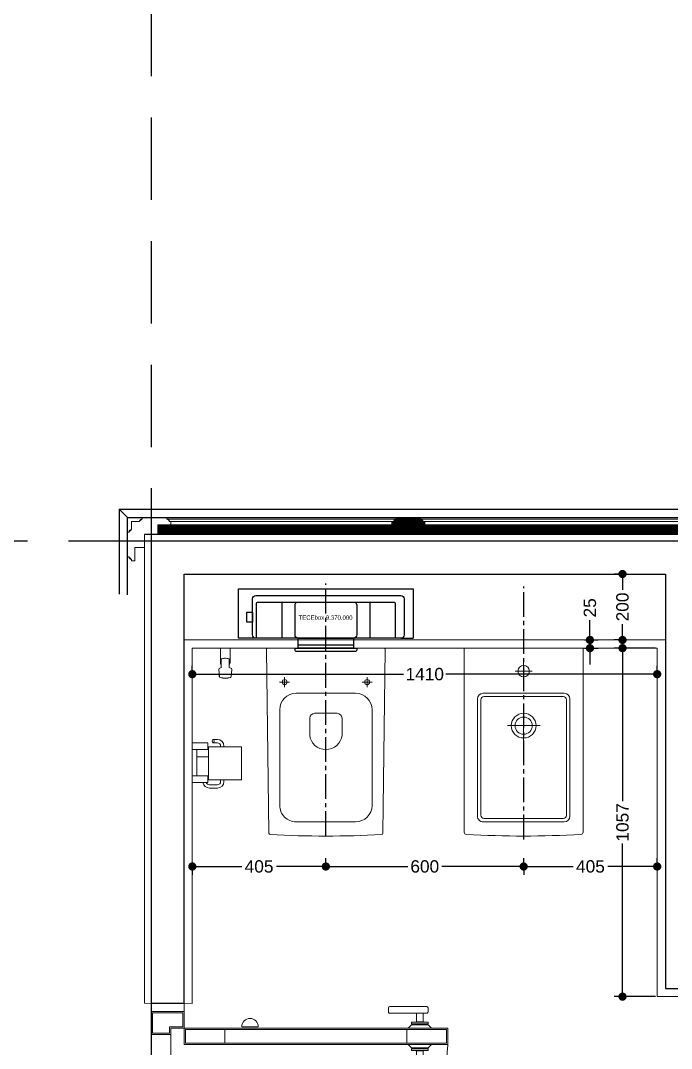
# Model space of a CAD drawing. Header units: inches. Extents: x -20583 to 399182, y -24453 to 525552.
# Drawn here: x 9227 to 11201, y 4810 to 7929 of the extents above; entities that cross this region are included whole.
import ezdxf

# ---------------------------------------------------------------- set-up
doc = ezdxf.new("R2010")
doc.units = ezdxf.units.IN
doc.header["$LTSCALE"] = 1000
doc.header["$MEASUREMENT"] = 0
doc.header["$PDMODE"] = 35
for name, pattern in [('CENTER', [2, 1.25, -0.25, 0.25, -0.25]), ('CENTER2', [1.125, 0.75, -0.125, 0.125, -0.125]), ('HIDDEN', [0.375, 0.25, -0.125]), ('HIDDEN2', [0.1875, 0.125, -0.0625])]:
    doc.linetypes.add(name, pattern=pattern)
for name, color, linetype in [('8', 8, 'Continuous'), ('A-ANNO-TXT3', 252, 'Continuous'), ('A-WALL', 7, 'Continuous'), ('P-SANITARY', 8, 'Continuous'), ('projection1', 1, 'HIDDEN2')]:
    doc.layers.add(name, color=color, linetype=linetype)
for name, color, linetype, lineweight in [('A-DOOR', 134, 'Continuous', 18), ('A-WALL-TILE', 8, 'Continuous', 9), ('CQ Marble', 6, 'Continuous', 0), ('CQ Sanitary', 253, 'Continuous', 0), ('Sanitary', 253, 'Continuous', 0), ('Wood treillis', 111, 'Continuous', 0)]:
    doc.layers.add(name, color=color, linetype=linetype, lineweight=lineweight)
doc.layers.add('Stone-GRG', color=7, linetype='Continuous', lineweight=0, true_color=0xfff2cc)
doc.styles.add('Annotative', font='arial.ttf')
doc.styles.get("Standard").update_dxf_attribs({"font": 'arial.ttf'})
doc.dimstyles.new('chester 25', dxfattribs={"dimscale": 0.25, "dimtxt": 150, "dimasz": 100, "dimexe": 100, "dimexo": 20, "dimgap": 40, "dimtad": 0, "dimdec": 0, "dimzin": 0, "dimdsep": 46, "dimtxsty": 'Standard', "dimblk": 'DOT', "dimcen": 100, "dimclrd": 1, "dimclre": 1, "dimclrt": 3, "dimadec": 0, "dimazin": 0, "dimtfac": 1, "dimtdec": 0, "dimtofl": 0, "dimtmove": 0, "dimatfit": 3, "dimfxl": 1, "dimtolj": 1, "dimtzin": 0, "dimlwd": -1, "dimarcsym": 0})

# ---------------------------------------------------------------- blocks, each defined once
blk = doc.blocks.new('*U120')
for p, q in [((350, 1000), (350, 200)), ((400, 1000), (350, 1000)), ((350, 1000), (400, 1000)), ((400, 200), (400, 1000)), ((400, 1000), (400, 1000)), ((354, 996), (354, 204)), ((354, 996), (396, 996)), ((396, 204), (396, 996)), ((354, 876), (396, 876)), ((350, 200), (400, 200))]:
    blk.add_line(p, q)
at = {"color": 253, "linetype": 'HIDDEN2'}
for p, q in [((380, 160), (-380, 160)), ((-380, 100), (380, 100))]:
    blk.add_line(p, q, dxfattribs=at)
at = {"flags": 128}
for points in [[(396, 876), (354, 876), (354, 996), (396, 996)], [(396, 204), (354, 204), (354, 324), (396, 324)]]:
    blk.add_lwpolyline(points, close=True, dxfattribs=at)
for points in [[(305, 936), (305, 824, -0.414214), (301, 820), (289, 820, -0.414214), (285, 824), (285, 936, -0.414214), (289, 940), (301, 940, -0.414214)], [(445, 936), (445, 824, 0.414214), (449, 820), (461, 820, 0.414214), (465, 824), (465, 936, 0.414214), (461, 940), (449, 940, 0.414214)]]:
    blk.add_lwpolyline(points, format="xyb", close=True)
for points in [[(337, 940), (332, 940), (332, 890), (337, 890)], [(350, 950), (350, 880), (340, 890), (340, 940)], [(400, 950), (400, 880), (410, 890), (410, 940)], [(413, 940), (418, 940), (418, 890), (413, 890)], [(330.7, 925), (305, 925), (305, 905), (330.7, 905)], [(419.3, 925), (445, 925), (445, 905), (419.3, 905)], [(-450, 200), (-400, 200), (-400, 160), (-380, 160), (-380, 100), (-450, 100)], [(-446, 196), (-404, 196), (-404, 156), (-384, 156), (-384, 104), (-446, 104)], [(450, 200), (400, 200), (400, 160), (380, 160), (380, 100), (450, 100)], [(446, 196), (404, 196), (404, 156), (384, 156), (384, 104), (446, 104)]]:
    blk.add_lwpolyline(points, close=True)
at = {"linetype": 'CENTER', "ltscale": 0.4}
blk.add_arc((402.3, 199.4), 802.3, 93.7386, 179.9566, dxfattribs=at)
blk = doc.blocks.new('360x570 wc-flat-1')
for p, q in [((-144774.2, 73703.2), (-144743.9, 73703.2)), ((-144759, 73718.4), (-144759, 73688.1)), ((-144384.9, 73718.2), (-144674.9, 73718.2)), ((-144724.9, 73488.2), (-144724.9, 73668.2)), ((-144334.9, 73488.2), (-144334.9, 73668.2)), ((-144664.3, 73612.2), (-144664.3, 73544.2)), ((-144598.4, 73627.2), (-144649.3, 73627.2)), ((-144598.4, 73529.2), (-144649.3, 73529.2)), ((-144774.2, 73453.2), (-144743.9, 73453.2)), ((-144759, 73438.1), (-144759, 73468.4)), ((-144384.9, 73438.2), (-144674.9, 73438.2))]:
    blk.add_line(p, q)
at = {"flags": 128}
blk.add_lwpolyline([(-144861.8, 73402.2, 0.414214), (-144857.8, 73398.2), (-144856.8, 73398.2), (-144301.4, 73405.7), (-144300.2, 73405.7, 0.39943), (-144296.2, 73409.5, 0.026126), (-144296.2, 73746.9, 0.39943), (-144300.2, 73750.7), (-144301.4, 73750.7), (-144856.8, 73758.2), (-144857.8, 73758.2, 0.414214), (-144861.8, 73754.2)], format="xyb", close=True, dxfattribs=at)
for centre in [(-144759, 73703.2), (-144759, 73453.2)]:
    blk.add_circle(centre, 7.5)
for centre, radius, start, end in [((-144674.9, 73668.2), 50, 90, 180), ((-144384.9, 73668.2), 50, 0, 90), ((-144649.3, 73612.2), 15, 90, 180), ((-144603.6, 73578.2), 49.3, 276.0722, 83.9278), ((-144649.3, 73544.2), 15, 180, 270), ((-144674.9, 73488.2), 50, 180, 270), ((-144384.9, 73488.2), 50, 270, 0)]:
    blk.add_arc(centre, radius, start, end)
blk = doc.blocks.new('360x570 bidet-flat-1')
for p, q in [((-141909.1, 72101.4), (-142265.1, 72101.4)), ((-142282.1, 71838.4), (-142282.1, 72084.4)), ((-142272.1, 71841.4), (-142272.1, 72081.4)), ((-141912.1, 72091.4), (-142262.1, 72091.4)), ((-141902.1, 71841.4), (-141902.1, 72081.4)), ((-141892.1, 71838.4), (-141892.1, 72084.4)), ((-141909.1, 71821.4), (-142265.1, 71821.4)), ((-141912.1, 71831.4), (-142262.1, 71831.4))]:
    blk.add_line(p, q)
at = {"ltscale": 30}
for p, q in [((-142184, 71912.2), (-142184, 72011.6)), ((-142349, 71935.4), (-142349, 71987.4)), ((-142375, 71961.4), (-142323, 71961.4)), ((-142133.2, 71961.4), (-142233.2, 71961.4))]:
    blk.add_line(p, q, dxfattribs=at)
at = {"flags": 128}
blk.add_lwpolyline([(-142419, 71781.4), (-141860.6, 71781.4, 0.399035), (-141853.6, 71788.1, 0.026808), (-141853.6, 72134.8, 0.399035), (-141860.6, 72141.4), (-142419, 72141.4)], format="xyb", close=True, dxfattribs=at)
for centre, radius in [((-142349, 71961.4), 17.5), ((-142184, 71961.4), 37.5), ((-142184, 71961.4), 26)]:
    blk.add_circle(centre, radius)
for centre, radius, start, end in [((-142265.1, 72084.4), 17, 90, 180), ((-141909.1, 72084.4), 17, 0, 90), ((-142262.1, 72081.4), 10, 90, 180), ((-141912.1, 72081.4), 10, 0, 90), ((-142265.1, 71838.4), 17, 180, 270), ((-142262.1, 71841.4), 10, 180, 270), ((-141912.1, 71841.4), 10, 270, 0), ((-141909.1, 71838.4), 17, 270, 0)]:
    blk.add_arc(centre, radius, start, end)
blk = doc.blocks.new('_Dot')
at = {"color": 0, "linetype": 'ByBlock', "lineweight": -2}
blk.add_line((-0.5, 0), (-1, 0), dxfattribs=at)
at = {"color": 0, "linetype": 'ByBlock', "const_width": 0.5}
blk.add_lwpolyline([(-0.25, 0, 1), (0.25, 0, 1)], format="xyb", close=True, dxfattribs=at)
blk = doc.blocks.new('*D238')
at = {"layer": '8', "color": 1, "lineweight": -2, "transparency": 16777216}
for p, q in [((9747.6, 5950.5), (9747.6, 5970.6)), ((11157.6, 5950.6), (11157.6, 5970.6))]:
    blk.add_line(p, q, dxfattribs=at)
at = {"layer": '8', "color": 1, "transparency": 16777216}
for p, q in [((9772.6, 5945.6), (10388.5, 5945.6)), ((11132.6, 5945.6), (10516.8, 5945.6))]:
    blk.add_line(p, q, dxfattribs=at)
at = {"layer": 'Defpoints', "color": 0, "transparency": 16777216}
for p in [(9747.6, 5945.5), (11157.6, 5945.6, 0), (11157.6, 5945.6)]:
    blk.add_point(p, dxfattribs=at)
at = {"layer": '8', "color": 1, "transparency": 16777216, "xscale": 25, "yscale": 25, "zscale": 25, "rotation": 180}
blk.add_blockref('_Dot', (9747.6, 5945.6), dxfattribs=at)
at = {"layer": '8', "color": 1, "transparency": 16777216, "xscale": 25, "yscale": 25, "zscale": 25}
blk.add_blockref('_Dot', (11157.6, 5945.6), dxfattribs=at)
at = {"layer": '8', "color": 3, "transparency": 16777216, "insert": (10452.6, 5945.6), "char_height": 37.5, "attachment_point": 5}
blk.add_mtext('\\A1;1410', dxfattribs=at)
blk = doc.blocks.new('*D239')
at = {"layer": '8', "color": 1, "lineweight": -2, "transparency": 16777216}
for p, q in [((10152.6, 5367.1), (10152.6, 5387.1)), ((10752.6, 5367.1), (10752.6, 5387.1))]:
    blk.add_line(p, q, dxfattribs=at)
at = {"layer": '8', "color": 1, "transparency": 16777216}
for p, q in [((10177.6, 5362.1), (10401.2, 5362.1)), ((10727.6, 5362.1), (10504.1, 5362.1))]:
    blk.add_line(p, q, dxfattribs=at)
at = {"layer": 'Defpoints', "color": 0, "transparency": 16777216}
for p in [(10152.6, 5362.1), (10752.6, 5362.1), (10752.6, 5362.1)]:
    blk.add_point(p, dxfattribs=at)
at = {"layer": '8', "color": 1, "transparency": 16777216, "xscale": 25, "yscale": 25, "zscale": 25, "rotation": 180}
blk.add_blockref('_Dot', (10152.6, 5362.1), dxfattribs=at)
at = {"layer": '8', "color": 1, "transparency": 16777216, "xscale": 25, "yscale": 25, "zscale": 25}
blk.add_blockref('_Dot', (10752.6, 5362.1), dxfattribs=at)
at = {"layer": '8', "color": 3, "transparency": 16777216, "insert": (10452.6, 5362.1), "char_height": 37.5, "attachment_point": 5}
blk.add_mtext('\\A1;600', dxfattribs=at)
blk = doc.blocks.new('WC paper holder')
at = {"layer": 'CQ Sanitary'}
for p, q in [((9823.6, 5747.5, 0), (9811.1, 5747.5, 0)), ((9823.6, 5737.5, 0), (9811.1, 5737.5, 0)), ((9833.6, 5725, 0), (9833.6, 5727.7, 0)), ((9843.6, 5725, 0), (9843.6, 5727.9, 0)), ((9761.7, 5694.4, 0), (9796.6, 5694.4, 0)), ((9833.6, 5619.7, 0), (9833.6, 5625, 0)), ((9843.6, 5619.7, 0), (9843.6, 5625, 0)), ((9823.6, 5610, 0), (9799.6, 5610, 0)), ((9823.6, 5600, 0), (9799.6, 5600, 0))]:
    blk.add_line(p, q, dxfattribs=at)
at = {"layer": 'CQ Sanitary', "elevation": 0}
for points in [[(9794.6, 5717.3), (9747.6, 5717.3), (9747.6, 5736.8), (9794.6, 5736.8)], [(9796.6, 5625), (9896.6, 5625), (9896.6, 5725), (9796.6, 5725)], [(9794.6, 5636.7), (9747.6, 5636.7), (9747.6, 5617.2), (9794.6, 5617.2)]]:
    blk.add_lwpolyline(points, close=True, dxfattribs=at)
for points in [[(9761.7, 5717.3), (9761.7, 5636.7)], [(9761.7, 5717.3), (9761.7, 5715.3)]]:
    blk.add_lwpolyline(points, dxfattribs=at)
at = {"layer": 'CQ Sanitary'}
for centre, radius, start, end in [((9823.6, 5727.5, 0), 20, 0, 90), ((9823.6, 5727.5, 0), 10, 0, 90), ((9799.6, 5620, 0), 20, 188.1629, 270), ((9799.6, 5620, 0), 10, 196.4976, 270), ((9823.6, 5620, 0), 10, 270, 0), ((9823.6, 5620, 0), 20, 270, 0)]:
    blk.add_arc(centre, radius, start, end, dxfattribs=at)
blk.add_ellipse((9811.1, 5742.5, 0), major_axis=(0, 5), ratio=0.599997, dxfattribs=at)
blk = doc.blocks.new('*D245')
at = {"layer": '8', "color": 1, "lineweight": -2, "transparency": 16777216}
for p, q in [((10152.6, 5367.1), (10152.6, 5387.1)), ((9747.6, 5357.1), (9747.6, 5337.1))]:
    blk.add_line(p, q, dxfattribs=at)
at = {"layer": '8', "color": 1, "transparency": 16777216}
for p, q in [((9772.6, 5362.1), (9897.8, 5362.1)), ((10127.6, 5362.1), (10002.5, 5362.1))]:
    blk.add_line(p, q, dxfattribs=at)
at = {"layer": 'Defpoints', "color": 0, "transparency": 16777216}
for p in [(9747.6, 5362.1, 0), (9747.6, 5362.1), (10152.6, 5362.1, 0)]:
    blk.add_point(p, dxfattribs=at)
at = {"layer": '8', "color": 1, "transparency": 16777216, "xscale": 25, "yscale": 25, "zscale": 25, "rotation": 180}
blk.add_blockref('_Dot', (9747.6, 5362.1), dxfattribs=at)
at = {"layer": '8', "color": 1, "transparency": 16777216, "xscale": 25, "yscale": 25, "zscale": 25}
blk.add_blockref('_Dot', (10152.6, 5362.1), dxfattribs=at)
at = {"layer": '8', "color": 3, "transparency": 16777216, "insert": (9950.1, 5362.1), "char_height": 37.5, "attachment_point": 5}
blk.add_mtext('\\A1;405', dxfattribs=at)
blk = doc.blocks.new('*D246')
at = {"layer": '8', "color": 1, "lineweight": -2, "transparency": 16777216}
for p, q in [((11053.1, 6249.5), (11027.4, 6249.5)), ((11053.1, 6049.4), (11027.4, 6049.4))]:
    blk.add_line(p, q, dxfattribs=at)
at = {"layer": '8', "color": 1, "transparency": 16777216}
for p, q in [((11052.4, 6224.5), (11052.4, 6201.2)), ((11052.4, 6074.4), (11052.4, 6097.8))]:
    blk.add_line(p, q, dxfattribs=at)
at = {"layer": 'Defpoints', "color": 0, "transparency": 16777216}
for p in [(11052.4, 6249.5), (11058.1, 6249.5, 0), (11058.1, 6049.4, 0)]:
    blk.add_point(p, dxfattribs=at)
at = {"layer": '8', "color": 1, "transparency": 16777216, "xscale": 25, "yscale": 25, "zscale": 25}
for p, rotation in [((11052.4, 6249.5), 90), ((11052.4, 6049.4), 270)]:
    blk.add_blockref('_Dot', p, dxfattribs=dict(at, rotation=rotation))
at = {"layer": '8', "color": 3, "transparency": 16777216, "insert": (11052.4, 6149.5), "char_height": 37.5, "attachment_point": 5, "rotation": 90}
blk.add_mtext('\\A1;200', dxfattribs=at)
blk = doc.blocks.new('HG-bidette ablution spray 32129000 top')
at = {"color": 0, "linetype": 'Continuous'}
for points in [[(-58.3, -15.5), (-73.3, -15.5), (-73.3, -58.8, 0.230942), (-70.3, -65)], [(-58.3, -15.5), (-43.3, -15.5), (-43.3, -58.8, -0.230942), (-46.3, -65)], [(-58.3, -46.2, 0.078892), (-69.6, -48, 0.156844), (-70.3, -48.8), (-70.3, -74.4)], [(-58.3, -46.2, -0.078892), (-47, -48, -0.156844), (-46.3, -48.8), (-46.3, -74.4)], [(-58.3, -106.6, -0.081202), (-73.9, -104.1, -0.215294), (-76.3, -101.6), (-78.2, -80.3, -0.311261), (-75, -76), (-75, -76, -0.06943), (-69.7, -74.3), (-69.7, -74.3)], [(-58.3, -106.6, 0.081202), (-42.7, -104.1, 0.215294), (-40.3, -101.6), (-38.4, -80.3, 0.311261), (-41.6, -76), (-41.6, -76, 0.06943), (-46.9, -74.3), (-46.9, -74.3)], [(-76.9, -94.9), (-76.4, -101.9, 0.258672), (-73.9, -104.7, 0.081315), (-58.3, -107.2, 0.081315)], [(-39.7, -94.9), (-40.3, -101.9, -0.258672), (-42.7, -104.7, -0.081315), (-58.3, -107.2, -0.081315)]]:
    blk.add_lwpolyline(points, format="xyb", dxfattribs=at)
blk = doc.blocks.new('TECEbox')
for p, q in [((4538.6, -203.9), (4538.6, -313.9)), ((4806.4, -203.9), (4806.4, -313.9)), ((4467, -313.9), (4407.5, -313.9)), ((4589, -333.9), (4756, -333.9)), ((4900, -313.9), (4937.5, -313.9))]:
    blk.add_line(p, q)
blk.add_lwpolyline([(4407.5, -313.9), (4407.5, -163.9), (4937.5, -163.9), (4937.5, -313.9)])
for points in [[(4450.3, -303.9), (4450.3, -193.9, -0.414214), (4460.3, -183.9), (4900, -183.9, -0.414214), (4910, -193.9), (4910, -303.9, -0.414214), (4900, -313.9), (4460.3, -313.9, -0.414214)], [(4467, -203.9), (4878.1, -203.9, -0.414214), (4883.1, -208.9), (4883.1, -308.9, -0.414214), (4878.1, -313.9), (4467, -313.9, -0.414214), (4462, -308.9), (4462, -208.9, -0.414214)], [(4589, -203.9), (4756, -203.9, -0.414214), (4766, -213.9), (4766, -303.9, -0.414214), (4756, -313.9), (4589, -313.9, -0.414214), (4579, -303.9), (4579, -213.9, -0.414214)], [(4579, -349.9), (4579, -343.9), (4766, -343.9), (4766, -349.9, -0.414214), (4762, -353.9), (4583, -353.9, -0.414214)]]:
    blk.add_lwpolyline(points, format="xyb", close=True)
for points in [[(4433.3, -235.1), (4450.3, -235.1), (4450.3, -264.6), (4433.3, -264.6)], [(4589, -313.9), (4756, -313.9), (4756, -343.9), (4589, -343.9)]]:
    blk.add_lwpolyline(points, close=True)
at = {"insert": (4572.9, -244.6), "char_height": 13, "attachment_point": 1, "style": 'Annotative'}
blk.add_mtext_dynamic_manual_height_columns('\\pxqc,t9;TECEbox 9.370.000', width=197.506, gutter_width=12.5, heights=[0], dxfattribs=at)
blk = doc.blocks.new('*D258')
at = {"layer": '8', "color": 1, "lineweight": -2, "transparency": 16777216}
for p, q in [((11157.6, 5367.1), (11157.6, 5387.1)), ((10752.6, 5357.1), (10752.6, 5337.1))]:
    blk.add_line(p, q, dxfattribs=at)
at = {"layer": '8', "color": 1, "transparency": 16777216}
for p, q in [((10777.6, 5362.1), (10902.8, 5362.1)), ((11132.6, 5362.1), (11007.5, 5362.1))]:
    blk.add_line(p, q, dxfattribs=at)
at = {"layer": 'Defpoints', "color": 0, "transparency": 16777216}
for p in [(10752.6, 5362.1, 0), (10752.6, 5362.1), (11157.6, 5362.1, 0)]:
    blk.add_point(p, dxfattribs=at)
at = {"layer": '8', "color": 1, "transparency": 16777216, "xscale": 25, "yscale": 25, "zscale": 25, "rotation": 180}
blk.add_blockref('_Dot', (10752.6, 5362.1), dxfattribs=at)
at = {"layer": '8', "color": 1, "transparency": 16777216, "xscale": 25, "yscale": 25, "zscale": 25}
blk.add_blockref('_Dot', (11157.6, 5362.1), dxfattribs=at)
at = {"layer": '8', "color": 3, "transparency": 16777216, "insert": (10955.1, 5362.1), "char_height": 37.5, "attachment_point": 5}
blk.add_mtext('\\A1;405', dxfattribs=at)
blk = doc.blocks.new('*D272')
at = {"layer": '8', "color": 1, "lineweight": -2, "transparency": 16777216}
for p, q in [((11152.6, 6024.5), (11027.4, 6024.5)), ((11152.6, 4967.3), (11027.4, 4967.3))]:
    blk.add_line(p, q, dxfattribs=at)
at = {"layer": '8', "color": 1, "transparency": 16777216}
for p, q in [((11052.4, 5999.5), (11052.4, 5560.1)), ((11052.4, 4992.3), (11052.4, 5431.6))]:
    blk.add_line(p, q, dxfattribs=at)
at = {"layer": 'Defpoints', "color": 0, "transparency": 16777216}
for p in [(11052.4, 6024.5), (11157.6, 6024.5, 0), (11157.6, 4967.3, 0)]:
    blk.add_point(p, dxfattribs=at)
at = {"layer": '8', "color": 1, "transparency": 16777216, "xscale": 25, "yscale": 25, "zscale": 25}
for p, rotation in [((11052.4, 6024.5), 90), ((11052.4, 4967.3), 270)]:
    blk.add_blockref('_Dot', p, dxfattribs=dict(at, rotation=rotation))
at = {"layer": '8', "color": 3, "transparency": 16777216, "insert": (11052.4, 5495.9), "char_height": 37.5, "attachment_point": 5, "rotation": 90}
blk.add_mtext('\\A1;1057', dxfattribs=at)
blk = doc.blocks.new('*D273')
at = {"layer": '8', "color": 1, "transparency": 16777216}
for p, q in [((10953.6, 6074.4), (10953.6, 6109.4)), ((10953.6, 5999.5), (10953.6, 5974.5))]:
    blk.add_line(p, q, dxfattribs=at)
at = {"layer": '8', "color": 1, "lineweight": -2, "transparency": 16777216}
for p, q in [((10937, 6049.4), (10978.6, 6049.4)), ((10937, 6024.5), (10978.6, 6024.5))]:
    blk.add_line(p, q, dxfattribs=at)
at = {"layer": 'Defpoints', "color": 0, "transparency": 16777216}
for p in [(10932, 6049.4, 0), (10932, 6024.5), (10953.6, 6024.5)]:
    blk.add_point(p, dxfattribs=at)
at = {"layer": '8', "color": 1, "transparency": 16777216, "xscale": 25, "yscale": 25, "zscale": 25}
for p, rotation in [((10953.6, 6049.4), 270), ((10953.6, 6024.5), 90)]:
    blk.add_blockref('_Dot', p, dxfattribs=dict(at, rotation=rotation))
at = {"layer": '8', "color": 3, "transparency": 16777216, "insert": (10953.6, 6146.8), "char_height": 37.5, "attachment_point": 5, "rotation": 90}
blk.add_mtext('\\A1;25', dxfattribs=at)
blk = doc.blocks.new('A$Caa2408ac')
at = {"layer": 'Wood treillis', "color": 0, "lineweight": -2}
for p, q in [((87.5, 163.6), (12.5, 163.6)), ((12.5, 163.6), (12.5, 158.6)), ((87.5, 158.6), (87.5, 163.6)), ((5, 151.1), (0, 151.1)), ((0, 151.1), (0, 141.1)), ((0, 141.1), (40, 141.1)), ((40, 141.1), (40, 111.9)), ((100, 151.1), (95, 151.1)), ((119.3, 151.1), (100, 151.1)), ((100, 151.1), (100, 151.1)), ((119.3, 151.1), (119.3, 131.8)), ((119.3, 131.8), (119.3, 131.8)), ((119.3, 131.8), (119.3, 126.8)), ((40, 111.9), (80.1, 111.9)), ((80.1, 71.8), (80.1, 111.9)), ((126.8, 119.3), (131.8, 119.3)), ((131.8, 119.3), (131.8, 44.3)), ((109.3, 71.8), (80.1, 71.8)), ((109.3, 31.8), (109.3, 71.8)), ((119.3, 31.8), (109.3, 31.8)), ((119.3, 36.8), (119.3, 31.8)), ((131.8, 44.3), (126.8, 44.3))]:
    blk.add_line(p, q, dxfattribs=at)
for centre, start, end in [((12.5, 151.1), 90, 180), ((87.5, 151.1), 360, 90), ((119.3, 119.3), 360, 90), ((119.3, 44.3), 270, 0)]:
    blk.add_arc(centre, 7.5, start, end, dxfattribs=at)
blk = doc.blocks.new('A$C034da7a2')
at = {"layer": 'Wood treillis', "color": 0, "lineweight": -2, "elevation": 0}
for points in [[(50, 51.7), (12.5, 51.7), (12.5, 46.7, 0.414214), (5, 39.2), (0, 39.2), (0, 29.2), (40, 29.2), (40, 0), (50, 0)], [(50, 51.7), (87.5, 51.7), (87.5, 46.7, -0.414214), (95, 39.2), (100, 39.2), (100, 29.2), (60, 29.2), (60, 0), (50, 0)]]:
    blk.add_lwpolyline(points, format="xyb", dxfattribs=at)

msp = doc.modelspace()

# ---------------------------------------------------------------- hatches: boundary and pattern name
at = {"layer": 'Stone-GRG', "lineweight": 0}
h = msp.add_hatch(dxfattribs=at)
h.set_pattern_fill('ANSI31', color=253, scale=20)
edge = h.paths.add_edge_path()
edge.add_line((12745.9, 7928.6), (12745.9, 7966.1))
edge.add_line((12745.9, 7966.1), (12750.9, 7966.1))
edge.add_arc((12758.4, 7966.1), 7.5, 90.0004, 180.0004, ccw=False)
edge.add_line((12758.4, 7973.6), (12758.4, 7978.6))
edge.add_line((12758.4, 7978.6), (12768.4, 7978.6))
edge.add_line((12768.4, 7978.6), (12768.4, 7938.6))
edge.add_line((12768.4, 7938.6), (12797.6, 7938.6))
edge.add_line((12797.6, 7938.6), (12797.6, 7928.6))
edge = h.paths.add_edge_path()
edge.add_line((12745.9, 7928.6), (12745.9, 7891.1))
edge.add_line((12745.9, 7891.1), (12750.9, 7891.1))
edge.add_arc((12758.4, 7891.1), 7.5, 179.9996, 269.9996)
edge.add_line((12758.4, 7883.6), (12758.4, 7878.6))
edge.add_line((12758.4, 7878.6), (12768.4, 7878.6))
edge.add_line((12768.4, 7878.6), (12768.4, 7918.6))
edge.add_line((12768.4, 7918.6), (12797.6, 7918.6))
edge.add_line((12797.6, 7918.6), (12797.6, 7928.6))
h.paths.add_polyline_path([(12768.4, 6506.1), (12797.6, 6506.1), (12797.6, 7918.6), (12768.4, 7918.6)])
edge = h.paths.add_edge_path()
edge.add_line((12661.1, 6369.5), (12661.1, 6398.8))
edge.add_line((12661.1, 6398.8), (12621.1, 6398.8))
edge.add_line((12621.1, 6398.8), (12621.1, 6408.8))
edge.add_line((12621.1, 6408.8), (12626.1, 6408.8))
edge.add_arc((12633.6, 6408.8), 7.5, 90, 180, ccw=False)
edge.add_line((12633.6, 6416.3), (12633.6, 6421.3))
edge.add_line((12633.6, 6421.3), (12708.6, 6421.3))
edge.add_line((12708.6, 6421.3), (12708.6, 6416.3))
edge.add_arc((12708.6, 6408.8), 7.5, 0, 90, ccw=False)
edge.add_line((12716.1, 6408.8), (12721.1, 6408.8))
edge.add_line((12721.1, 6408.8), (12758.4, 6408.8))
edge.add_line((12758.4, 6408.8), (12758.4, 6446.1))
edge.add_line((12758.4, 6446.1), (12758.4, 6451.1))
edge.add_arc((12758.4, 6458.6), 7.5, 180.0004, 270.0004, ccw=False)
edge.add_line((12750.9, 6458.6), (12745.9, 6458.6))
edge.add_line((12745.9, 6458.6), (12745.9, 6533.6))
edge.add_line((12745.9, 6533.6), (12750.9, 6533.6))
edge.add_arc((12758.4, 6533.6), 7.5, 90.0004, 180.0004, ccw=False)
edge.add_line((12758.4, 6541.1), (12758.4, 6546.1))
edge.add_line((12758.4, 6546.1), (12768.4, 6546.1))
edge.add_line((12768.4, 6546.1), (12768.4, 6506.1))
edge.add_line((12768.4, 6506.1), (12797.6, 6506.1))
edge = h.paths.add_edge_path()
edge.add_line((12661.1, 6369.5), (12797.6, 6369.5))
edge = h.paths.add_edge_path()
edge.add_line((12797.6, 6369.5), (12797.6, 6506.1))
h.paths.add_polyline_path([(12661.1, 6369.5), (11911.1, 6369.5), (11911.1, 6398.8), (12661.1, 6398.8)])
edge = h.paths.add_edge_path()
edge.add_line((11901.1, 6421.3), (11938.6, 6421.3))
edge.add_line((11938.6, 6421.3), (11938.6, 6416.3))
edge.add_arc((11938.6, 6408.8), 7.5, 0.0004, 90.0004, ccw=False)
edge.add_line((11946.1, 6408.8), (11951.1, 6408.8))
edge.add_line((11951.1, 6408.8), (11951.1, 6398.8))
edge.add_line((11951.1, 6398.8), (11911.1, 6398.8))
edge.add_line((11911.1, 6398.8), (11911.1, 6369.5))
edge.add_line((11911.1, 6369.5), (11901.1, 6369.5))
edge = h.paths.add_edge_path()
edge.add_line((11901.1, 6421.3), (11863.6, 6421.3))
edge.add_line((11863.6, 6421.3), (11863.6, 6416.3))
edge.add_arc((11863.6, 6408.8), 7.5, 89.9996, 179.9996)
edge.add_line((11856.1, 6408.8), (11851.1, 6408.8))
edge.add_line((11851.1, 6408.8), (11851.1, 6398.8))
edge.add_line((11851.1, 6398.8), (11891.1, 6398.8))
edge.add_line((11891.1, 6398.8), (11891.1, 6369.5))
edge.add_line((11891.1, 6369.5), (11901.1, 6369.5))
h.paths.add_polyline_path([(10412.8, 6369.5), (11891.1, 6369.5), (11891.1, 6398.8), (10412.8, 6398.8)])
edge = h.paths.add_edge_path()
edge.add_line((10402.8, 6421.3), (10365.3, 6421.3))
edge.add_line((10365.3, 6421.3), (10365.3, 6416.3))
edge.add_arc((10365.3, 6408.8), 7.5, 89.9996, 179.9996)
edge.add_line((10357.8, 6408.8), (10352.8, 6408.8))
edge.add_line((10352.8, 6408.8), (10352.8, 6398.8))
edge.add_line((10352.8, 6398.8), (10392.8, 6398.8))
edge.add_line((10392.8, 6398.8), (10392.8, 6369.5))
edge.add_line((10392.8, 6369.5), (10402.8, 6369.5))
edge = h.paths.add_edge_path()
edge.add_line((10402.8, 6421.3), (10440.3, 6421.3))
edge.add_line((10440.3, 6421.3), (10440.3, 6416.3))
edge.add_arc((10440.3, 6408.8), 7.5, 0.0004, 90.0004, ccw=False)
edge.add_line((10447.8, 6408.8), (10452.8, 6408.8))
edge.add_line((10452.8, 6408.8), (10452.8, 6398.8))
edge.add_line((10452.8, 6398.8), (10412.8, 6398.8))
edge.add_line((10412.8, 6398.8), (10412.8, 6369.5))
edge.add_line((10412.8, 6369.5), (10402.8, 6369.5))
h.paths.add_polyline_path([(9642.8, 6369.5), (10392.8, 6369.5), (10392.8, 6398.8), (9642.8, 6398.8)])
edge = h.paths.add_edge_path()
edge.add_line((9642.8, 6369.5), (9602.7, 6369.5))
edge = h.paths.add_edge_path()
edge.add_line((9563.5, 6408.7), (9582.8, 6408.7))
edge = h.paths.add_edge_path()
edge.add_line((9582.8, 6408.7), (9587.8, 6408.7))
edge = h.paths.add_edge_path()
edge.add_arc((9595.3, 6408.7), 7.5, 90, 180)
edge = h.paths.add_edge_path()
edge.add_line((9595.3, 6416.2), (9595.3, 6421.2))
edge = h.paths.add_edge_path()
edge.add_line((9595.3, 6421.2), (9670.3, 6421.2))
edge = h.paths.add_edge_path()
edge.add_line((9670.3, 6421.2), (9670.3, 6416.2))
edge = h.paths.add_edge_path()
edge.add_arc((9670.3, 6408.7), 7.5, 360, 450)
edge = h.paths.add_edge_path()
edge.add_line((9677.8, 6408.7), (9682.8, 6408.7))
edge = h.paths.add_edge_path()
edge.add_line((9682.8, 6408.7), (9682.8, 6398.7))
edge = h.paths.add_edge_path()
edge.add_line((9682.8, 6398.7), (9642.8, 6398.7))
edge = h.paths.add_edge_path()
edge.add_line((9642.8, 6398.7), (9642.8, 6369.5))
edge = h.paths.add_edge_path()
edge.add_line((9563.5, 6408.7), (9563.5, 6389.4))
edge = h.paths.add_edge_path()
edge.add_line((9563.5, 6389.4), (9563.5, 6384.4))
edge = h.paths.add_edge_path()
edge.add_arc((9563.5, 6376.9), 7.5, 90, 180)
edge = h.paths.add_edge_path()
edge.add_line((9556, 6376.9), (9551, 6376.9))
edge = h.paths.add_edge_path()
edge.add_line((9551, 6376.9), (9551, 6301.9))
edge = h.paths.add_edge_path()
edge.add_line((9551, 6301.9), (9556, 6301.9))
edge = h.paths.add_edge_path()
edge.add_arc((9563.5, 6301.9), 7.5, 180, 270)
edge = h.paths.add_edge_path()
edge.add_line((9563.5, 6294.4), (9563.5, 6289.4))
edge = h.paths.add_edge_path()
edge.add_line((9563.5, 6289.4), (9573.5, 6289.4))
edge = h.paths.add_edge_path()
edge.add_line((9573.5, 6289.4), (9573.5, 6329.4))
edge = h.paths.add_edge_path()
edge.add_line((9573.5, 6329.4), (9602.7, 6329.4))
edge = h.paths.add_edge_path()
edge.add_line((9602.7, 6329.4), (9602.7, 6369.5))

# ---------------------------------------------------------------- linework, layer by layer
at = {"layer": '8'}
for p, q in [((9551, 6421.2, 0), (9526, 6446.2, 0)), ((9526, 6446.2, 0), (9526, 6188.5, 0)), ((9526, 6446.2, 0), (12720.9, 6446.2, 0)), ((9551, 6421.2, 0), (12745.9, 6421.2, 0)), ((9551, 6186.2, 0), (9551, 6421.2, 0))]:
    msp.add_line(p, q, dxfattribs=at)
at = {"layer": '8', "color": 1, "elevation": 0}
for points in [[(10497.7, 1649.5), (7622.7, 1649.6), (7622.7, 6349.5), (3097.6, 6349.5), (3097.6, 12344.5), (12997.6, 12344.5), (12997.6, 6349.5), (9622.6, 6349.5), (9622.6, 3040.9), (10497.7, 3040.9), (10497.7, 1649.5)], [(12797.6, 9914.4), (12797.6, 6369.5), (9602.6, 6369.5)]]:
    msp.add_lwpolyline(points, dxfattribs=at)
at = {"layer": 'A-ANNO-TXT3', "linetype": 'CENTER2', "ltscale": 0.1}
for p, q in [((10152.6, 5454.5, 0), (10152.6, 6221.1, 0)), ((10752.6, 5444.5, 0), (10752.6, 6211.1, 0))]:
    msp.add_line(p, q, dxfattribs=at)
at = {"layer": 'A-DOOR', "elevation": 0}
msp.add_lwpolyline([(9622.6, 4921.9), (9722.6, 4921.9), (9722.6, 4946.9), (9622.6, 4946.9)], close=True, dxfattribs=at)
msp.add_lwpolyline([(9947.6, 4876), (9897.6, 4876, -1)], format="xyb", close=True, dxfattribs=at)
at = {"layer": 'A-WALL', "elevation": 0}
msp.add_lwpolyline([(13339.3, 8586), (13347.6, 9914.6), (12997.6, 9914.6), (12997.6, 6349.5), (9622.6, 6349.5), (9622.6, 6349.5), (9622.6, 6349.5), (9622.6, 6149.5), (9622.6, 6149.5), (9622.6, 4947), (9722.6, 4947), (9722.6, 6249.5), (11182.6, 6249.5), (11182.6, 4992.3), (11282.6, 4992.3), (11282.6, 6249.5), (12997.6, 6249.5), (12997.6, 4944.6), (13347.6, 4944.6), (13347.6, 6249.6)], close=True, dxfattribs=at)
at = {"layer": 'A-WALL-TILE', "lineweight": 0, "elevation": 0}
msp.add_lwpolyline([(13347.6, 9934.6), (12977.6, 9934.6), (12977.6, 6369.5), (9602.6, 6369.5), (9602.6, 4947), (9622.6, 4946.9)], dxfattribs=at)
at = {"layer": 'CQ Marble'}
msp.add_line((11182.6, 6049.4, 0), (9722.6, 6049.4, 0), dxfattribs=at)
at = {"layer": 'CQ Marble', "elevation": 0}
msp.add_lwpolyline([(9722.6, 4947), (9747.6, 4946.9), (9747.6, 6024.4), (11157.6, 6024.5), (11157.6, 4967.3), (11307.6, 4967.3), (11307.6, 6224.5), (12972.6, 6224.5), (12972.6, 4919.6), (13097.7, 4919.6)], dxfattribs=at)
at = {"layer": 'projection1', "color": 2, "linetype": 'HIDDEN', "elevation": 0}
msp.add_lwpolyline([(13707.9, 8009.6), (9622.6, 8009.5), (9622.6, 6349.5), (3097.6, 6349.5)], dxfattribs=at)
at = {"layer": 'Wood treillis', "color": 0}
for p, q in [((10365.3, 6416.3, 0), (9670.3, 6416.3, 0)), ((9677.8, 6408.7, 0), (10357.8, 6408.8, 0)), ((10440.3, 6416.3, 0), (11863.6, 6416.3, 0)), ((10447.8, 6408.8, 0), (11856.1, 6408.8, 0))]:
    msp.add_line(p, q, dxfattribs=at)
at = {"layer": 'Wood treillis', "color": 0, "elevation": 0}
for points in [[(9642.8, 6369.5), (10392.8, 6369.5), (10392.8, 6398.8), (9642.8, 6398.8)], [(10412.8, 6369.5), (11891.1, 6369.5), (11891.1, 6398.8), (10412.8, 6398.8)]]:
    msp.add_lwpolyline(points, close=True, dxfattribs=at)

# ---------------------------------------------------------------- block references
at = {"layer": '8', "color": 2}
msp.add_blockref('WC paper holder', (0, 0), dxfattribs=at)
at = {"layer": 'A-DOOR', "xscale": -1, "rotation": 270.000423282991}
msp.add_blockref('*U120', (9522.6, 4472, 0), dxfattribs=at)
at = {"layer": 'CQ Sanitary', "rotation": 270.0004232829215}
for name, p in [('360x570 wc-flat-1', (-63424.5, -138837.9, 0)), ('360x570 bidet-flat-1', (-61207.8, -136395, 0))]:
    msp.add_blockref(name, p, dxfattribs=at)
at = {"layer": 'P-SANITARY'}
msp.add_blockref('TECEbox', (5480.1, 6368.4, 0), dxfattribs=at)
at = {"layer": 'Sanitary', "xscale": 0.9996154264878827, "yscale": 0.9996154264878827, "zscale": 0.9996154264878827}
msp.add_blockref('HG-bidette ablution spray 32129000 top', (9905.9, 6040, 0), dxfattribs=at)
at = {"layer": 'Wood treillis', "color": 0, "xscale": -1}
msp.add_blockref('A$Caa2408ac', (9682.8, 6257.6, 0), dxfattribs=at)
at = {"layer": 'Wood treillis', "color": 0}
msp.add_blockref('A$C034da7a2', (10352.8, 6369.5), dxfattribs=at)

# ---------------------------------------------------------------- dimensions: what is measured, and where the dimension line sits
at = {"layer": '8', "color": 2}
for base, p1, p2, picture, middle in [((11052.4, 6249.5), (11058.1, 6049.4, 0), (11058.1, 6249.5, 0), '*D246', (11052.4, 6149.5)), ((11052.4, 6024.5), (11157.6, 4967.3, 0), (11157.6, 6024.5, 0), '*D272', (11052.4, 5495.9))]:
    dim = msp.add_linear_dim(base=base, p1=p1, p2=p2, angle=90, dimstyle='chester 25', dxfattribs=at)
    dim.commit()
    dim.dimension.update_dxf_attribs({"geometry": picture, "text_midpoint": middle})
dim = msp.add_linear_dim(base=(10953.6, 6024.5), p1=(10932, 6049.4, 0), p2=(10932, 6024.5), angle=90, dimstyle='chester 25', dxfattribs=at)
dim.commit()
dim.dimension.update_dxf_attribs({"geometry": '*D273', "text_midpoint": (10953.6, 6146.8), "dimtype": 160})
for base, p1, p2, picture, middle in [((11157.6, 5945.6, 0), (9747.6, 5945.5, 0), (11157.6, 5945.6, 0), '*D238', (10452.6, 5945.6, 0)), ((9747.6, 5362.1), (10152.6, 5362.1, 0), (9747.6, 5362.1, 0), '*D245', (9950.1, 5362.1)), ((10752.6, 5362.1, 0), (10152.6, 5362.1, 0), (10752.6, 5362.1, 0), '*D239', (10452.6, 5362.1, 0)), ((10752.6, 5362.1, 0), (11157.6, 5362.1, 0), (10752.6, 5362.1, 0), '*D258', (10955.1, 5362.1, 0))]:
    dim = msp.add_linear_dim(base=base, p1=p1, p2=p2, dimstyle='chester 25', dxfattribs=at)
    dim.commit()
    dim.dimension.update_dxf_attribs({"geometry": picture, "text_midpoint": middle})

doc.saveas('drawing.dxf')
